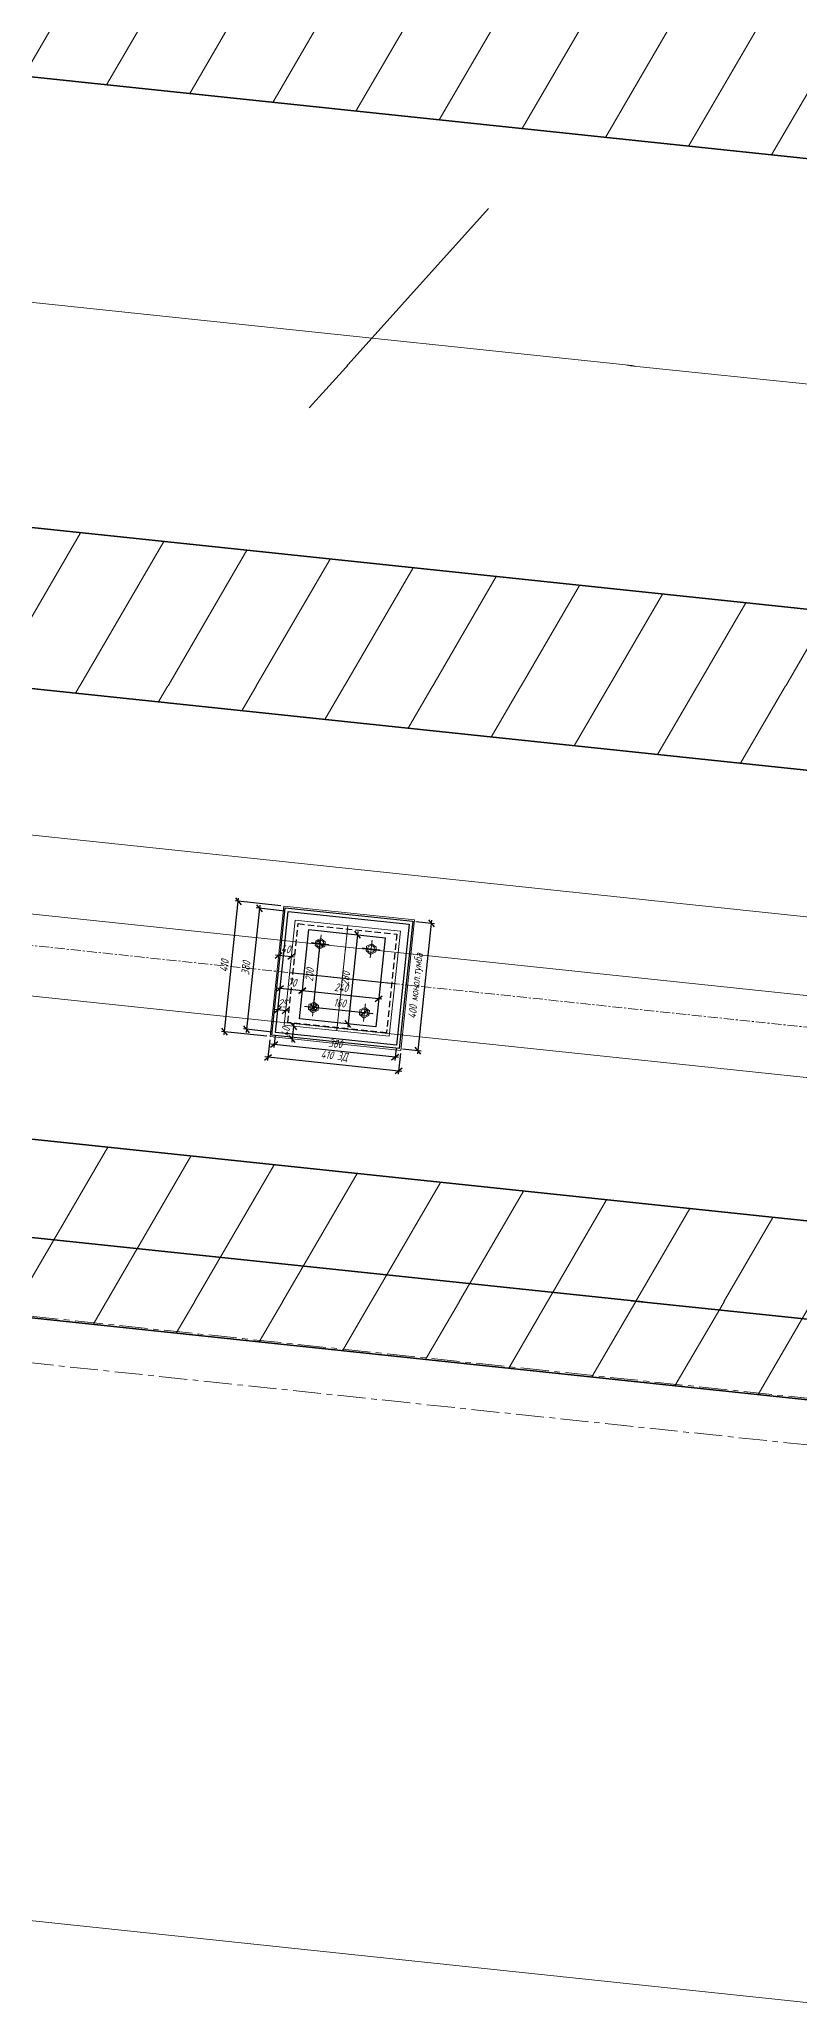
# Model space of a CAD drawing. Header units: millimetres. Extents: x 265754 to 14267433, y -6145605 to 2433772.
# Drawn here: x 8028922 to 8031298, y -587164 to -581049 of the extents above; entities that cross this region are included whole.
import ezdxf
from ezdxf import colors
from ezdxf.entities.mleader import LeaderData, LeaderLine
from ezdxf.math import Vec2, Vec3

# ---------------------------------------------------------------- set-up
doc = ezdxf.new("R2010")
doc.units = ezdxf.units.MM
for name, pattern in [('осевая', [2, 1.25, -0.25, 0.25, -0.25]), ('осеваяX2', [4, 2.5, -0.5, 0.5, -0.5]), ('Штриховая', [3, 2, -1])]:
    doc.linetypes.add(name, pattern=pattern)
for name, color, linetype, lineweight in [('Выноски', 3, 'Continuous', 15), ('ИС_Med', 7, 'Continuous', 35), ('ИС_Ось', 3, 'осевая', 18), ('ИС_РЗМ', 3, 'Continuous', 18), ('ИС_Тон', 3, 'Continuous', 18), ('ИС_Штр', 3, 'Continuous', 9), ('МДП_Ось', 1, 'осеваяX2', 30)]:
    doc.layers.add(name, color=color, linetype=linetype, lineweight=lineweight)
doc.styles.add('0', font='isocpeur.ttf', dxfattribs={"width": 0.8, "oblique": 15})
doc.styles.add('ISOCPEUR', font='isocpeur.ttf', dxfattribs={"width": 0.8, "oblique": 15, "height": 2.5})
doc.dimstyles.new('М10', dxfattribs={"dimscale": 10, "dimtxt": 2.5, "dimasz": 2, "dimexe": 1, "dimexo": 1, "dimgap": 1, "dimtad": 1, "dimdec": 0, "dimtxsty": '0', "dimblk1": 'OBLIQUE', "dimblk2": 'OBLIQUE', "dimsah": 1, "dimcen": 2.5, "dimdle": 1, "dimclrd": 256, "dimclre": 256, "dimclrt": 256, "dimaunit": 1, "dimadec": 0, "dimazin": 0, "dimtfac": 0.75, "dimtdec": 0, "dimtmove": 1, "dimatfit": 2, "dimldrblk": 'OBLIQUE', "dimfxl": 1, "dimtolj": 1, "dimtzin": 0, "dimlwd": -1, "dimlwe": -1, "dimarcsym": 0})
doc.dimstyles.new('М200', dxfattribs={"dimscale": 200, "dimtxt": 2.5, "dimasz": 2, "dimexe": 1, "dimexo": 1, "dimgap": 0.8, "dimtad": 1, "dimdec": 0, "dimzin": 0, "dimdsep": 46, "dimtxsty": '0', "dimblk": 'OBLIQUE', "dimcen": 0.09, "dimdle": 1, "dimclrd": 256, "dimclre": 256, "dimclrt": 256, "dimadec": 4, "dimazin": 0, "dimtfac": 1, "dimtdec": 0, "dimtmove": 1, "dimatfit": 2, "dimfxl": 1, "dimtolj": 1, "dimtzin": 0, "dimlwd": -1, "dimarcsym": 0})

# ---------------------------------------------------------------- blocks, each defined once
blk = doc.blocks.new('_None')
blk = doc.blocks.new('болт БО')
at = {"layer": 'ИС_Тон', "linetype": 'осевая'}
for p, q in [((-27.8473755350301, 0.1288116181356145), (27.84737553503055, -0.1288116181353871)), ((-0.1288116180771794, -27.84737553508876), (0.1288116183113743, 27.84737553520426))]:
    blk.add_line(p, q, dxfattribs=at)
at = {"layer": 'ИС_Тон'}
blk.add_lwpolyline([(14.96664636836476, -7.295342044146537), (15.03303712032357, 7.157535470322273), (0.07648264958743312, 16.64982433590194), (-14.96664636713922, 7.295342045052394), (-15.03303711909848, -7.157535469416189), (-0.07648264836325325, -16.64982433522869)], close=True, dxfattribs=at)
blk.add_circle((1.168700691778213e-10, -4.547473508864641e-13), 11, dxfattribs=at)
blk = doc.blocks.new('_OBLIQUE')
at = {"color": 0, "linetype": 'ByBlock', "lineweight": -2}
blk.add_line((0.5000000000000001, 0.4999999999999999), (-0.5000000000000001, -0.4999999999999999), dxfattribs=at)
blk = doc.blocks.new('*D1546')
at = {"layer": 'Defpoints', "transparency": 16777216}
blk.add_line((134.5914304818725, -114.4579757280881), (-45.40856951815658, -114.4579756180756), dxfattribs=at)
at = {"layer": 'Defpoints', "color": 0, "transparency": 16777216}
for p in [(-35.40856951815658, -114.4579756241874), (-35.40856951815658, -114.4579756241874), (124.5914304818725, -114.4579757191823)]:
    blk.add_point(p, dxfattribs=at)
at = {"layer": 'Defpoints', "transparency": 16777216, "xscale": 20, "yscale": 20, "zscale": 20}
for p, rotation in [((-35.40856951815658, -114.4579756241874), 179.999999964982), ((124.5914304818725, -114.4579757219763), 359.999999964982)]:
    blk.add_blockref('_OBLIQUE', p, dxfattribs=dict(at, rotation=rotation))
at = {"layer": 'Defpoints', "transparency": 16777216, "insert": (44.59143049560954, -91.95797567308182), "char_height": 25, "attachment_point": 5, "rotation": 359.99999996498195, "style": '0'}
blk.add_mtext('\\A1;160', dxfattribs=at)
blk = doc.blocks.new('*D1547')
at = {"layer": 'Defpoints', "transparency": 16777216}
blk.add_line((-35.40880475778246, -124.5088569954387), (-35.40880475778251, 95.49114300496879), dxfattribs=at)
at = {"layer": 'Defpoints', "color": 0, "transparency": 16777216}
for p in [(-35.40880475778251, 85.49114300496879), (-35.40880475778251, 85.49114300496879), (-35.40880479215413, -114.5088569954387)]:
    blk.add_point(p, dxfattribs=at)
at = {"layer": 'Defpoints', "transparency": 16777216, "xscale": 20, "yscale": 20, "zscale": 20}
for p, rotation in [((-35.40880475778251, 85.49114300496879), 90), ((-35.40880475778246, -114.5088569954387), 270)]:
    blk.add_blockref('_OBLIQUE', p, dxfattribs=dict(at, rotation=rotation))
at = {"layer": 'Defpoints', "transparency": 16777216, "insert": (-57.90880475778248, -14.50885699523495), "char_height": 25, "attachment_point": 5, "rotation": 90, "style": '0'}
blk.add_mtext('\\A1;200', dxfattribs=at)
blk = doc.blocks.new('*D1549')
at = {"layer": 'Defpoints', "transparency": 16777216}
blk.add_line((174.5911951518792, -66.70392639748752), (-85.40880484812078, -66.7039262385806), dxfattribs=at)
at = {"layer": 'Defpoints', "color": 0, "transparency": 16777216}
for p in [(-75.40880484812078, -66.70392624469241), (-75.40880484812078, -66.70392624469241), (164.5911951518792, -66.70392638718477)]:
    blk.add_point(p, dxfattribs=at)
at = {"layer": 'Defpoints', "transparency": 16777216, "xscale": 20, "yscale": 20, "zscale": 20}
for p, rotation in [((-75.40880484812078, -66.70392624469241), 179.999999964982), ((164.5911951518792, -66.70392639137572), 359.999999964982)]:
    blk.add_blockref('_OBLIQUE', p, dxfattribs=dict(at, rotation=rotation))
at = {"layer": 'Defpoints', "transparency": 16777216, "insert": (44.59119516563077, -44.20392631803406), "char_height": 25, "attachment_point": 5, "rotation": 359.99999996498195, "style": '0'}
blk.add_mtext('\\A1;240', dxfattribs=at)
blk = doc.blocks.new('*D1550')
at = {"layer": 'Defpoints', "transparency": 16777216}
blk.add_line((77.3507930776104, 135.49114293803), (77.35079307761048, -164.5088570619701), dxfattribs=at)
at = {"layer": 'Defpoints', "color": 0, "transparency": 16777216}
for p in [(77.35079324385154, 125.49114293803), (77.35079307763957, -154.5088570619701), (77.35079307761046, -154.5088570619701)]:
    blk.add_point(p, dxfattribs=at)
at = {"layer": 'Defpoints', "transparency": 16777216, "xscale": 20, "yscale": 20, "zscale": 20}
for p, rotation in [((77.3507930776104, 125.49114293803), 90), ((77.35079307761046, -154.5088570619701), 270)]:
    blk.add_blockref('_OBLIQUE', p, dxfattribs=dict(at, rotation=rotation))
at = {"layer": 'Defpoints', "transparency": 16777216, "insert": (54.85079307761042, -14.50885706197007), "char_height": 25, "attachment_point": 5, "rotation": 90, "style": '0'}
blk.add_mtext('\\A1;280', dxfattribs=at)
blk = doc.blocks.new('*D1551')
at = {"layer": 'Defpoints', "transparency": 16777216}
blk.add_line((-65.40880484812078, -66.70392625202658), (-155.4088048480917, -66.70392619702034), dxfattribs=at)
at = {"layer": 'Defpoints', "color": 0, "transparency": 16777216}
for p in [(-145.4088048480917, -66.70392620316125), (-145.4088048480917, -66.70392620313214), (-75.40880484812078, -66.70392624469241)]:
    blk.add_point(p, dxfattribs=at)
at = {"layer": 'Defpoints', "transparency": 16777216, "xscale": 20, "yscale": 20, "zscale": 20}
for p, rotation in [((-145.4088048480917, -66.70392620313214), 179.999999964982), ((-75.40880484812078, -66.70392624591477), 359.999999964982)]:
    blk.add_blockref('_OBLIQUE', p, dxfattribs=dict(at, rotation=rotation))
at = {"layer": 'Defpoints', "transparency": 16777216, "insert": (-110.4088048343547, -44.20392622452346), "char_height": 25, "attachment_point": 5, "rotation": 359.99999996498195, "style": '0'}
blk.add_mtext('\\A1;70', dxfattribs=at)
blk = doc.blocks.new('*D1552')
at = {"layer": 'Defpoints', "transparency": 16777216}
blk.add_line((-110.4088048882259, -134.3160017174378), (-155.4088048882259, -134.3160016899346), dxfattribs=at)
at = {"layer": 'Defpoints', "color": 0, "transparency": 16777216}
for p in [(-145.4088048882259, -134.3160016960464), (-145.4088048882259, -134.3160016960464), (-120.4088048882259, -134.3160017108894)]:
    blk.add_point(p, dxfattribs=at)
at = {"layer": 'Defpoints', "transparency": 16777216, "xscale": 20, "yscale": 20, "zscale": 20}
for p, rotation in [((-145.4088048882259, -134.3160016960464), 179.999999964982), ((-120.4088048882259, -134.316001711326), 359.999999964982)]:
    blk.add_blockref('_OBLIQUE', p, dxfattribs=dict(at, rotation=rotation))
at = {"layer": 'Defpoints', "transparency": 16777216, "insert": (-132.9088048745034, -111.8160017034388), "char_height": 25, "attachment_point": 5, "rotation": 359.99999996498195, "style": '0'}
blk.add_mtext('\\A1;25', dxfattribs=at)
blk = doc.blocks.new('*D1553')
at = {"layer": 'Defpoints', "transparency": 16777216}
blk.add_line((-110.4088047874975, 35.37111903971527), (-170.4088047875266, 35.37111907638609), dxfattribs=at)
at = {"layer": 'Defpoints', "color": 0, "transparency": 16777216}
for p in [(-160.4088047875266, 35.37111907027429), (-160.4088047875266, 35.37111907027429), (-120.4088047874975, 35.37111904652556)]:
    blk.add_point(p, dxfattribs=at)
at = {"layer": 'Defpoints', "transparency": 16777216, "xscale": 20, "yscale": 20, "zscale": 20}
for p, rotation in [((-160.4088047875266, 35.37111907027429), 179.999999964982), ((-120.4088047874975, 35.37111904582707), 359.999999964982)]:
    blk.add_blockref('_OBLIQUE', p, dxfattribs=dict(at, rotation=rotation))
at = {"layer": 'Defpoints', "transparency": 16777216, "insert": (-140.408804773775, 57.87111905839993), "char_height": 25, "attachment_point": 5, "rotation": 359.99999996498195, "style": '0'}
blk.add_mtext('\\A1;40', dxfattribs=at)
blk = doc.blocks.new('*D1554')
at = {"layer": 'Defpoints', "transparency": 16777216}
for p, q in [((-160.4088049449201, -229.5088569208456), (-160.4088049845517, -294.353121638851)), ((249.5911950550799, -229.5088571642118), (249.5911950154483, -294.353121889435)), ((259.5911950215601, -284.3531218955468), (-170.4088049784399, -284.3531216327392))]:
    blk.add_line(p, q, dxfattribs=at)
at = {"layer": 'Defpoints', "color": 0, "transparency": 16777216}
for p in [(-160.4088049388083, -219.5088569208456), (249.5911950611917, -219.5088571642118), (-160.4088049784399, -284.353121638851)]:
    blk.add_point(p, dxfattribs=at)
at = {"layer": 'Defpoints', "transparency": 16777216, "xscale": 20, "yscale": 20, "zscale": 20}
for p, rotation in [((-160.4088049784399, -284.353121638851), 179.999999964982), ((249.5911950215601, -284.353121889435), 359.999999964982)]:
    blk.add_blockref('_OBLIQUE', p, dxfattribs=dict(at, rotation=rotation))
at = {"layer": 'Defpoints', "transparency": 16777216, "insert": (44.59119503645765, -259.978121764143), "char_height": 25, "attachment_point": 5, "rotation": 359.99999996498195, "style": '0'}
blk.add_mtext('\\A1;410 ЗД', dxfattribs=at)
blk = doc.blocks.new('*D1555')
at = {"layer": 'Defpoints', "transparency": 16777216}
for p, q in [((244.5911950468371, -242.519242145383), (-155.4088049531338, -242.5192419009109)), ((-145.4088049360143, -214.5088569297513), (-145.4088049592456, -252.5192419070227)), ((234.5911950639565, -214.5088571552769), (234.5911950407253, -252.5192421392712))]:
    blk.add_line(p, q, dxfattribs=at)
at = {"layer": 'Defpoints', "color": 0, "transparency": 16777216}
for p in [(-145.4088049299025, -204.5088569297513), (-145.4088049531338, -242.5192419070227), (234.5911950700684, -204.5088571552769)]:
    blk.add_point(p, dxfattribs=at)
at = {"layer": 'Defpoints', "transparency": 16777216, "xscale": 20, "yscale": 20, "zscale": 20}
for p, rotation in [((-145.4088049531338, -242.5192419070227), 179.999999964982), ((234.5911950468371, -242.5192421392712), 359.999999964982)]:
    blk.add_blockref('_OBLIQUE', p, dxfattribs=dict(at, rotation=rotation))
at = {"layer": 'Defpoints', "transparency": 16777216, "insert": (44.59119506060325, -220.0192420231469), "char_height": 25, "attachment_point": 5, "rotation": 359.99999996498195, "style": '0'}
blk.add_mtext('\\A1;380', dxfattribs=at)
blk = doc.blocks.new('*D1556')
at = {"layer": 'Defpoints', "transparency": 16777216}
blk.add_line((-91.2269286104711, -169.5088569619111), (-91.22692861047109, -229.5088569619112), dxfattribs=at)
at = {"layer": 'Defpoints', "color": 0, "transparency": 16777216}
for p in [(-91.22692858672238, -179.5088569619111), (-91.226928610442, -219.5088569619112), (-91.2269286104711, -219.5088569619112)]:
    blk.add_point(p, dxfattribs=at)
at = {"layer": 'Defpoints', "transparency": 16777216, "xscale": 20, "yscale": 20, "zscale": 20}
for p, rotation in [((-91.2269286104711, -179.5088569619111), 90), ((-91.2269286104711, -219.5088569619112), 270)]:
    blk.add_blockref('_OBLIQUE', p, dxfattribs=dict(at, rotation=rotation))
at = {"layer": 'Defpoints', "transparency": 16777216, "insert": (-113.7269285985967, -199.508856961882), "char_height": 25, "attachment_point": 5, "rotation": 90, "style": '0'}
blk.add_mtext('\\A1;40', dxfattribs=at)
blk = doc.blocks.new('*D1557')
at = {"layer": 'Defpoints', "transparency": 16777216}
for p, q in [((-235.872759306658, 185.4911430702778), (-235.8727593066579, -214.5088569297515)), ((-155.4088047043479, 175.4911430702778), (-245.872759306658, 175.4911430702778)), ((-155.4088049299026, -204.5088569297515), (-245.8727593066579, -204.5088569297515))]:
    blk.add_line(p, q, dxfattribs=at)
at = {"layer": 'Defpoints', "color": 0, "transparency": 16777216}
for p in [(-145.4088047043479, 175.4911430702778), (-235.8727593066579, -204.5088569297515), (-145.4088049299026, -204.5088569297515)]:
    blk.add_point(p, dxfattribs=at)
at = {"layer": 'Defpoints', "transparency": 16777216, "xscale": 20, "yscale": 20, "zscale": 20}
for p, rotation in [((-235.872759306658, 175.4911430702778), 90), ((-235.8727593066579, -204.5088569297515), 270)]:
    blk.add_blockref('_OBLIQUE', p, dxfattribs=dict(at, rotation=rotation))
at = {"layer": 'Defpoints', "transparency": 16777216, "insert": (-258.3727593066579, -14.50885692973676), "char_height": 25, "attachment_point": 5, "rotation": 90, "style": '0'}
blk.add_mtext('\\A1;380', dxfattribs=at)
blk = doc.blocks.new('*D1558')
at = {"layer": 'Defpoints', "transparency": 16777216}
for p, q in [((-170.4088046954421, 190.4911430791836), (-313.6341531854124, 190.4911430791836)), ((-303.6341531854123, -229.5088569208457), (-303.6341531854124, 200.4911430791836)), ((-170.4088049388084, -219.5088569208457), (-313.6341531854123, -219.5088569208457))]:
    blk.add_line(p, q, dxfattribs=at)
at = {"layer": 'Defpoints', "color": 0, "transparency": 16777216}
for p in [(-303.6341531854124, 190.4911430791836), (-160.4088046954421, 190.4911430791836), (-160.4088049388084, -219.5088569208457)]:
    blk.add_point(p, dxfattribs=at)
at = {"layer": 'Defpoints', "transparency": 16777216, "xscale": 20, "yscale": 20, "zscale": 20}
for p, rotation in [((-303.6341531854124, 190.4911430791836), 90), ((-303.6341531854123, -219.5088569208457), 270)]:
    blk.add_blockref('_OBLIQUE', p, dxfattribs=dict(at, rotation=rotation))
at = {"layer": 'Defpoints', "transparency": 16777216, "insert": (-326.1341531854123, -14.50885692083099), "char_height": 25, "attachment_point": 5, "rotation": 90, "style": '0'}
blk.add_mtext('\\A1;410', dxfattribs=at)
blk = doc.blocks.new('*D1548')
at = {"layer": 'Defpoints', "transparency": 16777216}
for p, q in [((254.5911953015603, 185.4911428387568), (313.4498260339898, 185.4911428387568)), ((303.4498260339899, -224.5088571612142), (303.4498260339898, 195.4911428387569)), ((254.5911950641604, -214.5088571612142), (313.4498260339899, -214.5088571612142))]:
    blk.add_line(p, q, dxfattribs=at)
at = {"layer": 'Defpoints', "color": 0, "transparency": 16777216}
for p in [(244.5911953015603, 185.4911428387568), (303.4498260339898, 185.4911428387568), (244.5911950641604, -214.5088571612142)]:
    blk.add_point(p, dxfattribs=at)
at = {"layer": 'Defpoints', "transparency": 16777216, "xscale": 20, "yscale": 20, "zscale": 20}
for p, rotation in [((303.4498260339898, 185.4911428387568), 90), ((303.4498260339899, -214.5088571612142), 270)]:
    blk.add_blockref('_OBLIQUE', p, dxfattribs=dict(at, rotation=rotation))
at = {"layer": 'Defpoints', "transparency": 16777216, "insert": (277.1998260339898, -14.50885716122875), "char_height": 25, "attachment_point": 5, "rotation": 90, "style": '0'}
blk.add_mtext('\\A1;400 монол.тумба', dxfattribs=at)
blk = doc.blocks.new('*D1675')
at = {"layer": 'Defpoints', "color": 0, "transparency": 16777216}
for p in [(152640.811584957, -2983.382103525233), (172828.9798778557, -5111.259209319032), (172632.6759392684, -6973.686761158737)]:
    blk.add_point(p, dxfattribs=at)
at = {"layer": 'ИС_РЗМ', "transparency": 16777216}
for p, q in [((152619.847278496, -3182.280313307483), (152423.5433399087, -5044.707865147218)), ((152245.6094365874, -4824.84534890388), (172831.5741490507, -6994.651067619696)), ((172808.0155713947, -5310.157419101271), (172611.7116328074, -7172.584970940978))]:
    blk.add_line(p, q, dxfattribs=at)
at = {"layer": 'ИС_РЗМ', "transparency": 16777216, "xscale": 400, "yscale": 400, "zscale": 400}
for p, rotation in [((152444.5076463697, -4845.809655364908), 173.9831156263906), ((172632.6759392684, -6973.686761158668), 353.9831156263906)]:
    blk.add_blockref('_OBLIQUE', p, dxfattribs=dict(at, rotation=rotation))
at = {"layer": 'ИС_РЗМ', "transparency": 16777216, "insert": (162577.8998674335, -5536.814064920036), "char_height": 500, "attachment_point": 5, "rotation": 353.98311562639066, "style": '0'}
blk.add_mtext('\\A1;20300', dxfattribs=at)
blk = doc.blocks.new('Б24')
at = {"layer": 'ИС_Med'}
blk.add_lwpolyline([(-10.60239487377694, -0.7026100440270966), (10.69760512621725, -0.7026100440417054), (10.69760512621724, 0.6973899559525307), (-10.60239487377693, 0.6973899559670258)], close=True, dxfattribs=at)
at = {"layer": 'ИС_Ось', "linetype": 'осевая', "ltscale": 25}
blk.add_lwpolyline([(-12.00239487376528, -0.002610044030063818), (11.99760512623473, -0.002610044030063818)], dxfattribs=at)
blk = doc.blocks.new('*U1654')
at = {"layer": 'Defpoints'}
for points in [[(244.5911950641603, -214.5088571612141), (-155.4088049358688, -214.5088569238142), (-155.4088046984107, 185.4911430761858), (244.5911953015602, 185.4911428387568)], [(164.5911950997834, -154.5088571137749), (-75.40880490021664, -154.5088569712825), (-75.40880473403377, 125.4911430287175), (164.5911952659662, 125.4911428862542)]]:
    blk.add_lwpolyline(points, close=True, dxfattribs=at)
at = {"layer": 'Defpoints', "color": 1, "ltscale": 250}
blk.add_lwpolyline([(234.5911950700684, -204.5088571552769), (-145.4088049299025, -204.5088569297513), (-145.4088047043479, 175.4911430702778), (234.5911952956521, 175.4911428447231)], close=True, dxfattribs=at)
at = {"layer": 'Defpoints', "color": 1, "linetype": 'Штриховая', "ltscale": 10}
blk.add_lwpolyline([(199.5911950908776, -169.5088571345259), (-110.4088049091224, -169.5088569505024), (-110.408804725128, 140.4911430494976), (199.591195274872, 140.4911428654741)], close=True, dxfattribs=at)
at = {"layer": 'ИС_Тон'}
for points in [[(249.5911950611917, -219.5088571642118), (-160.4088049388083, -219.5088569208456), (-160.4088046954421, 190.4911430791835), (249.5911953045579, 190.4911428357882)], [(209.5911950849404, -179.5088571404631), (-120.4088049150596, -179.5088569445652), (-120.4088047191908, 150.4911430554348), (209.5911952808092, 150.491142859566)]]:
    blk.add_lwpolyline(points, close=True, dxfattribs=at)
at = {"layer": 'ИС_Тон', "linetype": 'осевая'}
for points in [[(44.59119508494041, -179.5088570425287), (44.59119528080919, 150.4911429574713)], [(209.5911951828457, -14.50885714046308), (-120.4088048171543, -14.5088569445943)]]:
    blk.add_lwpolyline(points, dxfattribs=at)
at = {"layer": 'ИС_Тон', "rotation": 179.9999999659908}
for p in [(-35.40880475766608, 85.49114300496876), (124.5911952423339, 85.49114291000296), (-35.4088048763806, -114.5088569950312), (124.5911951236194, -114.508857089997)]:
    blk.add_blockref('болт БО', p, dxfattribs=at)
at = {"layer": 'Defpoints'}
for base, p1, p2, angle, picture, middle in [((-303.6341531854124, 190.4911430791836), (-160.4088049388083, -219.5088569208456), (-160.4088046954421, 190.4911430791835), 269.999999964982, '*D1558', (-326.1341531854123, -14.50885692083099)), ((-235.8727593066579, -204.5088569297515), (-145.4088047043479, 175.4911430702778), (-145.4088049299025, -204.5088569297513), 269.999999964982, '*D1557', (-258.3727593066579, -14.50885692973676)), ((77.35079307761046, -154.5088570619701), (77.35079324385151, 125.49114293803), (77.35079307763954, -154.50885706197), 269.999999964982, '*D1550', (54.85079307761042, -14.50885706197007)), ((-35.40880475778251, 85.49114300496879), (-35.40880479215411, -114.5088569954387), (-35.40880475778249, 85.49114300496876), 269.999999964982, '*D1547', (-57.90880475778248, -14.50885699523495)), ((-145.4088048480917, -66.70392620313214), (-75.40880484812078, -66.70392624469241), (-145.4088048480917, -66.70392620316125), 179.999999964982, '*D1551', (-110.4088048343547, -44.20392622452346)), ((-75.40880484805166, -66.7039262446832), (164.5911951518792, -66.70392638718477), (-75.40880484812078, -66.70392624469241), 179.999999964982, '*D1549', (44.59119516563077, -44.20392631803406)), ((-35.40856951815658, -114.4579756241874), (124.5914304818725, -114.4579757191823), (-35.40856951815658, -114.4579756241874), 179.999999964982, '*D1546', (44.59143049560954, -91.95797567308182)), ((-145.4088049531338, -242.5192419070227), (234.5911950700684, -204.5088571552769), (-145.4088049299025, -204.5088569297513), 179.999999964982, '*D1555', (44.59119506060325, -220.0192420231469))]:
    dim = blk.add_linear_dim(base=base, p1=p1, p2=p2, angle=angle, dimstyle='М10', dxfattribs=at)
    dim.commit()
    dim.dimension.update_dxf_attribs({"geometry": picture, "text_midpoint": middle})
for base, p1, p2, angle, text, picture, middle in [((303.4498260339898, 185.4911428387568), (244.5911950641603, -214.5088571612141), (244.5911953015602, 185.4911428387568), 269.999999964982, '<> монол.тумба', '*D1548', (277.1998260339898, -14.50885716122875)), ((-160.4088049784399, -284.353121638851), (249.5911950611917, -219.5088571642118), (-160.4088049388083, -219.5088569208456), 179.999999964982, '<> ЗД', '*D1554', (44.59119503645765, -259.978121764143))]:
    dim = blk.add_linear_dim(base=base, p1=p1, p2=p2, angle=angle, text=text, dimstyle='М10', dxfattribs=at)
    dim.commit()
    dim.dimension.update_dxf_attribs({"geometry": picture, "text_midpoint": middle})
for base, p1, p2, angle, picture, middle, set_off in [((-160.4088047875485, 35.37111907028759), (-120.4088047875194, 35.37111904653887), (-160.4088047875485, 35.37111907028759), 179.999999964982, '*D1553', (-140.4088047875485, 35.37111905841323), (-2.185629455198068e-11, 1.330136001342908e-11)), ((-145.4088048882357, -134.3160016960212), (-120.4088048882357, -134.3160017108642), (-145.4088048882357, -134.3160016960212), 179.999999964982, '*D1552', (-132.9088048882649, -134.3160017034136), (-9.890754881780595e-12, 2.521005626476835e-11)), ((-91.22692861044428, -219.5088569618885), (-91.22692858669552, -179.5088569618884), (-91.22692861041514, -219.5088569618884), 269.999999964982, '*D1556', (-91.22692859856988, -199.5088569618593), (2.683009370230138e-11, 2.265210241603199e-11))]:
    dim = blk.add_linear_dim(base=base, p1=p1, p2=p2, angle=angle, dimstyle='М10', dxfattribs=at)
    dim.commit()
    dim.dimension.update_dxf_attribs({"geometry": picture, "text_midpoint": middle, "dimtype": 128, "insert": set_off})
blk = doc.blocks.new('*U1659')
at = {"layer": 'ИС_Med', "color": 0, "linetype": 'ByBlock', "lineweight": -2, "transparency": 16777216}
blk.add_blockref('*U1654', (2000, 0), dxfattribs=at)
blk = doc.blocks.new('План Узловая')
at = {"layer": 'Выноски'}
ml = blk.add_multileader_mtext('Standard', dxfattribs=at)
ml.set_content('Металлическое барьерное ограждение', color=256, style='ISOCPEUR')
ml.set_leader_properties(color=256)
ml.set_arrow_properties(name='NONE')
ml.build(insert=Vec2(0, 0))
ml.multileader.update_dxf_attribs({"text_left_attachment_type": 6, "text_right_attachment_type": 6, "dogleg_length": 2, "arrow_head_size": 500, "scale": 200})
ctx = ml.context
ctx.base_point, ctx.scale, ctx.char_height, ctx.arrow_head_size, ctx.landing_gap_size, ctx.plane_origin, ctx.plane_x_axis, ctx.plane_y_axis = Vec3(11405.32098464839, -1045.000205874447), 200, 500, 500, 125, Vec3(11962.09887909889, 7253.385015964508), Vec3(1, 2.842170943040402e-15), Vec3(-2.842170943040402e-15, 1)
ctx.left_attachment, ctx.right_attachment, ctx.text_align_type = 6, 6, 1
notes = []
notes.append((ctx, [(1, (1, 1, 0), (18409.29558086395, -1045.000205874443), (-1, -5.684341886080802e-16), 100, [(0, [(19055.44950437546, -2159.743557214737)], 0, [])])]))
ctx.mtext.insert, ctx.mtext.text_direction, ctx.mtext.rotation, ctx.mtext.width, ctx.mtext.alignment, ctx.mtext.flow_direction = Vec3(14857.30828285217, -395.0002059936523), Vec3(1, 2.842170943040402e-15), 2.842170943040402e-15, 7049.42080516668, 2, 5
ctx.mtext.has_bg_fill, ctx.mtext.bg_color, ctx.mtext.bg_scale_factor, ctx.mtext.bg_transparency, ctx.mtext.use_window_bg_color = 1, -1023410167, 1.5, 0, 1
ml = blk.add_multileader_mtext('Standard', dxfattribs=at)
ml.set_content('Габарит приближения ОАО "РЖД"', color=256, style='ISOCPEUR')
ml.set_leader_properties(color=256)
ml.set_arrow_properties(name='NONE')
ml.build(insert=Vec2(0, 0))
ml.multileader.update_dxf_attribs({"text_left_attachment_type": 6, "text_right_attachment_type": 6, "dogleg_length": 2, "arrow_head_size": 300, "scale": 200})
ctx = ml.context
ctx.base_point, ctx.scale, ctx.char_height, ctx.arrow_head_size, ctx.landing_gap_size, ctx.plane_origin, ctx.plane_x_axis, ctx.plane_y_axis = Vec3(101662.7441057431, -4562.479831993582), 200, 500, 300, 125, Vec3(97940.96292948723, -283.7268282175064), Vec3(1, 2.842170943040402e-15), Vec3(-2.842170943040402e-15, 1)
ctx.left_attachment, ctx.right_attachment = 6, 6
notes.append((ctx, [(1, (1, 1, 0), (107586.7187019587, -4562.47983199358), (-1, -2.842170943040401e-16), 100, [(0, [(108264.5783550739, -4193.935423493385)], 0, [])])]))
ctx.mtext.insert, ctx.mtext.text_direction, ctx.mtext.rotation, ctx.mtext.width, ctx.mtext.flow_direction = Vec3(101787.7441056967, -3962.479832291603), Vec3(1, 2.842170943040402e-15), 2.842170943040402e-15, 5939.542017434016, 5
ctx.mtext.has_bg_fill, ctx.mtext.bg_color, ctx.mtext.bg_scale_factor, ctx.mtext.bg_transparency, ctx.mtext.use_window_bg_color = 1, -1023410167, 1.5, 0, 1
for ctx, leaders in notes:
    for number, flags, end, landing, length, lines in leaders:
        leader = LeaderData()
        leader.index, (leader.has_last_leader_line, leader.has_dogleg_vector, leader.attachment_direction) = number, flags
        leader.last_leader_point, leader.dogleg_vector, leader.dogleg_length = Vec3(end), Vec3(landing), length
        for number, points, colour, breaks in lines:
            line = LeaderLine()
            line.index, line.vertices, line.color, line.breaks = number, Vec3.list(points), colors.encode_raw_color(colour), breaks
            leader.lines.append(line)
        ctx.leaders.append(leader)
at = {"layer": 'ИС_Штр'}
h = blk.add_hatch(dxfattribs=at)
h.set_pattern_fill('ANSI31', color=256, scale=75, angle=14.81052377493742)
h.set_pattern_definition([(59.81052377493726, (137823.3362805327, 5252.962281006039), (-205.8274345762676, 119.7438215556539), [])])
h.paths.add_polyline_path([(171523.6230380595, -594.547360514407), (152216.3820516437, 1440.478079846944), (152163.9712854937, 943.2325554033159), (171471.2122719082, -1091.792884957918)])
at = {"layer": 'ИС_РЗМ'}
blk.add_line((155357.0421205454, 346.3135384868947), (154796.7668902705, -276.9879950676113), dxfattribs=at)
at = {"layer": 'ИС_Med', "xscale": 999.9999999999995, "yscale": 999.9999999999995, "zscale": 999.9999999999995, "rotation": 173.9831156265726}
blk.add_blockref('Б24', (162231.749642426, -824.4354394227266), dxfattribs=at)
at = {"layer": 'Выноски'}
ml = blk.add_multileader_mtext('Standard', dxfattribs=at)
ml.set_content('Габарит приближения ОАО "РЖД"', color=256, style='ISOCPEUR')
ml.set_leader_properties(color=256)
ml.set_arrow_properties(name='NONE')
ml.build(insert=Vec2(0, 0))
ml.multileader.update_dxf_attribs({"text_left_attachment_type": 6, "text_right_attachment_type": 6, "dogleg_length": 2, "arrow_head_size": 300, "scale": 200})
ctx = ml.context
ctx.base_point, ctx.scale, ctx.char_height, ctx.arrow_head_size, ctx.landing_gap_size, ctx.plane_origin, ctx.plane_x_axis, ctx.plane_y_axis = Vec3(116274.3043072224, -4196.51312571764), 200, 500, 300, 125, Vec3(112552.5231311321, 82.23987817764282), Vec3(1, 2.842170943040402e-15), Vec3(-2.842170943040402e-15, 1)
ctx.left_attachment, ctx.right_attachment = 6, 6
notes = []
notes.append((ctx, [(0, (1, 1, 0), (116174.3043072224, -4196.51312571764), (1, 1.98951966012828e-15), 100.0000000000001, [(0, [(115155.0561289787, -4578.787423610687)], 0, [])])]))
ctx.mtext.insert, ctx.mtext.text_direction, ctx.mtext.rotation, ctx.mtext.width, ctx.mtext.flow_direction = Vec3(116399.3043072224, -3596.513125538826), Vec3(1, 2.842170943040402e-15), 2.842170943040402e-15, 5939.542017434016, 5
ctx.mtext.has_bg_fill, ctx.mtext.bg_color, ctx.mtext.bg_scale_factor, ctx.mtext.bg_transparency, ctx.mtext.use_window_bg_color = 1, -1023410167, 1.5, 0, 1
for ctx, leaders in notes:
    for number, flags, end, landing, length, lines in leaders:
        leader = LeaderData()
        leader.index, (leader.has_last_leader_line, leader.has_dogleg_vector, leader.attachment_direction) = number, flags
        leader.last_leader_point, leader.dogleg_vector, leader.dogleg_length = Vec3(end), Vec3(landing), length
        for number, points, colour, breaks in lines:
            line = LeaderLine()
            line.index, line.vertices, line.color, line.breaks = number, Vec3.list(points), colors.encode_raw_color(colour), breaks
            leader.lines.append(line)
        ctx.leaders.append(leader)
ml = blk.add_multileader_mtext('Standard', dxfattribs=at)
ml.set_content('Ось опоры №3\\PПК 1+97,65', color=256, style='ISOCPEUR')
ml.set_leader_properties(color=256)
ml.set_arrow_properties(name='NONE')
ml.build(insert=Vec2(0, 0))
ml.multileader.update_dxf_attribs({"text_left_attachment_type": 6, "text_right_attachment_type": 6, "dogleg_length": 2, "arrow_head_size": 300, "scale": 200})
ctx = ml.context
ctx.base_point, ctx.scale, ctx.char_height, ctx.arrow_head_size, ctx.landing_gap_size, ctx.plane_origin, ctx.plane_x_axis, ctx.plane_y_axis = Vec3(63331.346092913, -4633.585984528066), 200, 500, 300, 125, Vec3(58718.4761068821, 1285.659215271473), Vec3(1, 2.842170943040402e-15), Vec3(-2.842170943040402e-15, 1)
ctx.left_attachment, ctx.right_attachment = 6, 6
notes = []
notes.append((ctx, [(1, (1, 1, 0), (67389.29528534412, -4633.585984528065), (-1, -2.842170943040401e-16), 100, [(0, [(68497.43448901176, -3749.276166558266)], 0, [])])]))
ctx.mtext.insert, ctx.mtext.text_direction, ctx.mtext.rotation, ctx.mtext.width, ctx.mtext.flow_direction = Vec3(63590.32068872452, -4033.585984230042), Vec3(1, 2.842170943040402e-15), 2.842170943040402e-15, 4212.965269783731, 5
ctx.mtext.has_bg_fill, ctx.mtext.bg_color, ctx.mtext.bg_scale_factor, ctx.mtext.bg_transparency, ctx.mtext.use_window_bg_color = 1, -1023410167, 1.5, 0, 1
for ctx, leaders in notes:
    for number, flags, end, landing, length, lines in leaders:
        leader = LeaderData()
        leader.index, (leader.has_last_leader_line, leader.has_dogleg_vector, leader.attachment_direction) = number, flags
        leader.last_leader_point, leader.dogleg_vector, leader.dogleg_length = Vec3(end), Vec3(landing), length
        for number, points, colour, breaks in lines:
            line = LeaderLine()
            line.index, line.vertices, line.color, line.breaks = number, Vec3.list(points), colors.encode_raw_color(colour), breaks
            leader.lines.append(line)
        ctx.leaders.append(leader)
ml = blk.add_multileader_mtext('Standard', dxfattribs=at)
ml.set_content('Ось опоры №4\\PПК 2+30,72', color=256, style='ISOCPEUR')
ml.set_leader_properties(color=256)
ml.set_arrow_properties(name='NONE')
ml.build(insert=Vec2(0, 0))
ml.multileader.update_dxf_attribs({"text_left_attachment_type": 6, "text_right_attachment_type": 6, "dogleg_length": 2, "arrow_head_size": 300, "scale": 200})
ctx = ml.context
ctx.base_point, ctx.scale, ctx.char_height, ctx.arrow_head_size, ctx.landing_gap_size, ctx.plane_origin, ctx.plane_x_axis, ctx.plane_y_axis = Vec3(96372.75863680587, -3917.326990127564), 200, 500, 300, 125, Vec3(91542.78431558609, 2012.630561709404), Vec3(1, 2.842170943040402e-15), Vec3(-2.842170943040402e-15, 1)
ctx.left_attachment, ctx.right_attachment = 6, 6
notes = []
notes.append((ctx, [(1, (1, 1, 0), (100470.707829237, -3917.326990127563), (-1, -2.842170943040401e-16), 100, [(0, [(101420.9420717955, -2988.186381816864)], 0, [])])]))
ctx.mtext.insert, ctx.mtext.text_direction, ctx.mtext.rotation, ctx.mtext.width, ctx.mtext.flow_direction = Vec3(96631.73323309422, -3317.326990067959), Vec3(1, 2.842170943040402e-15), 2.842170943040402e-15, 4212.965269783731, 5
ctx.mtext.has_bg_fill, ctx.mtext.bg_color, ctx.mtext.bg_scale_factor, ctx.mtext.bg_transparency, ctx.mtext.use_window_bg_color = 1, -1023410167, 1.5, 0, 1
for ctx, leaders in notes:
    for number, flags, end, landing, length, lines in leaders:
        leader = LeaderData()
        leader.index, (leader.has_last_leader_line, leader.has_dogleg_vector, leader.attachment_direction) = number, flags
        leader.last_leader_point, leader.dogleg_vector, leader.dogleg_length = Vec3(end), Vec3(landing), length
        for number, points, colour, breaks in lines:
            line = LeaderLine()
            line.index, line.vertices, line.color, line.breaks = number, Vec3.list(points), colors.encode_raw_color(colour), breaks
            leader.lines.append(line)
        ctx.leaders.append(leader)
at = {"layer": 'ИС_Штр'}
h = blk.add_hatch(dxfattribs=at)
h.set_pattern_fill('ANSI31', color=256, scale=75, angle=14.81052377493742)
h.set_pattern_definition([(59.81052377493726, (138505.1026756477, 3270.57762269862), (-205.8274345762676, 119.7438215556539), [])])
h.paths.add_polyline_path([(172205.3894331746, -2576.93201882171), (152898.1484467587, -541.9065784604754), (152845.7376806088, -1039.152102904045), (172152.9786670233, -3074.177543265279)])
at = {"layer": 'ИС_Ось', "color": 6, "ltscale": 25}
blk.add_lwpolyline([(9847.573756593105, -3556.127595462254), (32014.49761336256, -1028.551701771677), (65278.60788389354, 1171.048334672698), (98071.28474092664, 1531.113591110625), (131535.0598082386, 51.81931855616858), (150671.496040912, -1612.402772589936), (174876.256305989, -4163.637459726888), (175105.0605264671, -4186.049574345408)], dxfattribs=at)
at = {"layer": 'ИС_Тон', "color": 6}
for points in [[(9733.32758267445, -3223.931899015559), (31983.73515025777, -686.8368038067129), (65265.39913364226, 1513.923977501458), (98076.98001101112, 1874.196801085374), (131557.5024906106, 394.162195155106), (150704.3342839665, -1270.963957763452), (174910.9526344611, -3822.394491180312)], [(9899.86719480675, -3708.182185398415), (32028.57839091, -1184.963477240526), (65284.65387161245, 1014.105256131093), (98068.67786801129, 1374.075503719971), (131524.7872101643, -104.8798990177456), (150656.4651249968, -1768.688177603763), (174860.3748961617, -4319.833220821689), (175089.755119015, -4342.301756738918)]]:
    blk.add_lwpolyline(points, dxfattribs=at)
at = {"layer": 'ИС_Med', "rotation": 353.9847851235759}
blk.add_blockref('*U1659', (152868.4319367808, -1829.441661221616), dxfattribs=at)
at = {"layer": 'Выноски'}
ml = blk.add_multileader_mtext('Standard', dxfattribs=at)
ml.set_content('Ось опоры №5\\PПК 2+63,80', color=256, style='ISOCPEUR')
ml.set_leader_properties(color=256)
ml.set_arrow_properties(name='NONE')
ml.build(insert=Vec2(0, 0))
ml.multileader.update_dxf_attribs({"text_left_attachment_type": 6, "text_right_attachment_type": 6, "dogleg_length": 2, "arrow_head_size": 300, "scale": 200})
ctx = ml.context
ctx.base_point, ctx.scale, ctx.char_height, ctx.arrow_head_size, ctx.landing_gap_size, ctx.plane_origin, ctx.plane_x_axis, ctx.plane_y_axis = Vec3(129414.941320989, -5313.053450286389), 200, 500, 300, 125, Vec3(124802.0713353157, 606.1917487382889), Vec3(1, 2.842170943040402e-15), Vec3(-2.842170943040402e-15, 1)
ctx.left_attachment, ctx.right_attachment = 6, 6
notes = []
notes.append((ctx, [(1, (1, 1, 0), (133472.8905134201, -5313.053450286388), (-1, -2.842170943040401e-16), 100, [(0, [(134480.8796290159, -4508.664734661579)], 0, [])])]))
ctx.mtext.insert, ctx.mtext.text_direction, ctx.mtext.rotation, ctx.mtext.width, ctx.mtext.flow_direction = Vec3(129673.9159172773, -4713.053450584412), Vec3(1, 2.842170943040402e-15), 2.842170943040402e-15, 4212.965269783731, 5
ctx.mtext.has_bg_fill, ctx.mtext.bg_color, ctx.mtext.bg_scale_factor, ctx.mtext.bg_transparency, ctx.mtext.use_window_bg_color = 1, -1023410167, 1.5, 0, 1
for ctx, leaders in notes:
    for number, flags, end, landing, length, lines in leaders:
        leader = LeaderData()
        leader.index, (leader.has_last_leader_line, leader.has_dogleg_vector, leader.attachment_direction) = number, flags
        leader.last_leader_point, leader.dogleg_vector, leader.dogleg_length = Vec3(end), Vec3(landing), length
        for number, points, colour, breaks in lines:
            line = LeaderLine()
            line.index, line.vertices, line.color, line.breaks = number, Vec3.list(points), colors.encode_raw_color(colour), breaks
            leader.lines.append(line)
        ctx.leaders.append(leader)
at = {"layer": 'ИС_Штр'}
h = blk.add_hatch(dxfattribs=at)
h.set_pattern_fill('ANSI31', color=256, scale=75, angle=14.81052377493742)
h.set_pattern_definition([(59.81052377493726, (138300.1765799964, 1326.347622077446), (-205.8274345762676, 119.7438215556539), [])])
h.paths.add_polyline_path([(172887.1558282893, -4559.316677132621), (152698.987535384, -2431.439571389114), (152640.8115849574, -2983.382103525277), (172828.9798778578, -5111.259209271404)])
at = {"layer": 'ИС_Med'}
for points in [[(100316.008298218, 523.9979243006092), (131475.714289412, -853.4430402909638), (150584.6613865011, -2515.274507266062), (174784.5082886576, -5065.991315132997), (175222.1622255126, -5108.860936239944), (175358.3266506573, -5123.232127965079)], [(175448.0385777554, -5384.089144612546), (175196.8560403562, -5357.578604926239), (174759.2194194672, -5314.710679935117), (150560.7268070293, -2764.136617122218), (131459.3566491527, -1102.9640874248), (100403.3989239456, 269.8905978712137)]]:
    blk.add_lwpolyline(points, dxfattribs=at)
at = {"layer": 'ИС_Ось', "color": 2, "ltscale": 70}
for points in [[(172669.4865019924, -5094.448025299484), (148220.3896199672, -2510.588124022877), (129234.6710553742, -859.4733675673124), (98054.57211781928, 518.8690849919221), (65324.98813192089, 159.4965908002632), (33630.76804503257, -1936.293949172323), (8903.024143849587, -4780.269644752174)], [(172654.2472980657, -5238.644997055766), (148206.487485762, -2654.926401646415), (129225.1836240305, -1004.195574880687), (98052.16449633686, 373.8339087393761), (65330.57200592806, 14.54916157400294), (33643.84309371328, -2080.746022053769), (8919.59160160087, -4924.320050317932)]]:
    blk.add_lwpolyline(points, dxfattribs=at)
at = {"layer": 'ИС_Med', "xscale": 999.9999999999995, "yscale": 999.9999999999995, "zscale": 999.9999999999995, "rotation": 173.9831156265726}
blk.add_blockref('Б24', (162913.5160375407, -2806.82009773358), dxfattribs=at)
at = {"layer": 'ИС_РЗМ'}
dim = blk.add_aligned_dim(p1=(152640.811584957, -2983.382103525219), p2=(172828.9798778557, -5111.259209319018), distance=-1872.7444091911127, dimstyle='М200', dxfattribs=at)
dim.commit()
dim.dimension.update_dxf_attribs({"geometry": '*D1675', "text_midpoint": (162577.8998674335, -5536.814064920021)})

msp = doc.modelspace()

# ---------------------------------------------------------------- linework, layer by layer
at = {"layer": 'МДП_Ось', "ltscale": 2, "flags": 128}
msp.add_lwpolyline([(7745001.622699816, -606987.3469548997), (7877975.671842371, -587702.7335560843, -0.06236864998936663), (8025524.211227013, -584833.2387762343), (8060311.475020278, -588503.9777840906, -0.0006835939129815154), (8064647.963750044, -588965.5561574565, -0.002050784183666228), (8068945.643088955, -589446.7901154931, -0.003417982021346858), (8073204.399857371, -589970.8896179863, -0.004785192664712039), (8077420.644997051, -590560.1262297122, -0.006152421236038395), (8081589.752520454, -591236.0556705497, -0.007519673090428431), (8085705.731220321, -592019.4194436958, -0.008886952884495635), (8089760.919793394, -592930.0107675658, -0.01025426574051334), (8093745.70991659, -593986.4974771752, -0.1601430922746664), (8142194.979459252, -626971.5817866789, -0.01025426574051415), (8144637.041831215, -630289.4051171495, -0.008886952884495121), (8146970.882747749, -633728.4336899827, -0.007519673090428205), (8149208.639948982, -637270.6621142833, -0.006152421236037823), (8151365.919931679, -640901.7062184649, -0.004785192664712769), (8153459.823713378, -644608.3880003749, -0.00341798202134681), (8155508.710338524, -648378.5011396599, -0.002050784183666321), (8157531.985006155, -652200.5416261018, -0.0006835937965662914), (8159549.905348123, -656063.4096177267), (8172520.91966569, -680948.8287192169, 0.0006835937965662252), (8174553.117740954, -684839.0214153061, 0.002050784183666108), (8176623.59852187, -688750.2359926797, 0.003417982021346811), (8178752.782435458, -692668.1024814572, 0.004785192664712574), (8180962.479983674, -696579.7653368373, 0.006152421236038173), (8183274.365135632, -700471.0344437187, 0.007519673090428224), (8185709.706786371, -704326.0265821889, 0.00888695288449564), (8188289.053534934, -708126.8199892087, 0.0102542657405136), (8191031.862540027, -711853.1321932863, 0.2138723582029365), (8267493.159041332, -753023.1565758577, 0.01025426574051386), (8272116.728784582, -753261.7887793385, 0.008886952884493567), (8276709.695529633, -753322.7527808128, 0.007519673090428079), (8281268.633540709, -753233.6600732633, 0.00615242123603774), (8285789.893270246, -753021.5313026065, 0.004785192664712645), (8290271.923544791, -752712.866213354, 0.003417982021346183), (8294714.809639372, -752333.570654759, 0.00205078418366582), (8299119.826125621, -751908.9297692239, 0.0006835938547737791), (8303489.006009336, -751463.6145561301), (8316855.875787281, -750088.9270818072)], format="xyb", dxfattribs=at)

# ---------------------------------------------------------------- next in the draw order: block references
at = {"layer": 'ИС_Ось', "color": 4, "ltscale": 0.05}
msp.add_blockref('План Узловая', (7874968.788125941, -581924.4700561167), dxfattribs=at)

doc.saveas('drawing.dxf')
